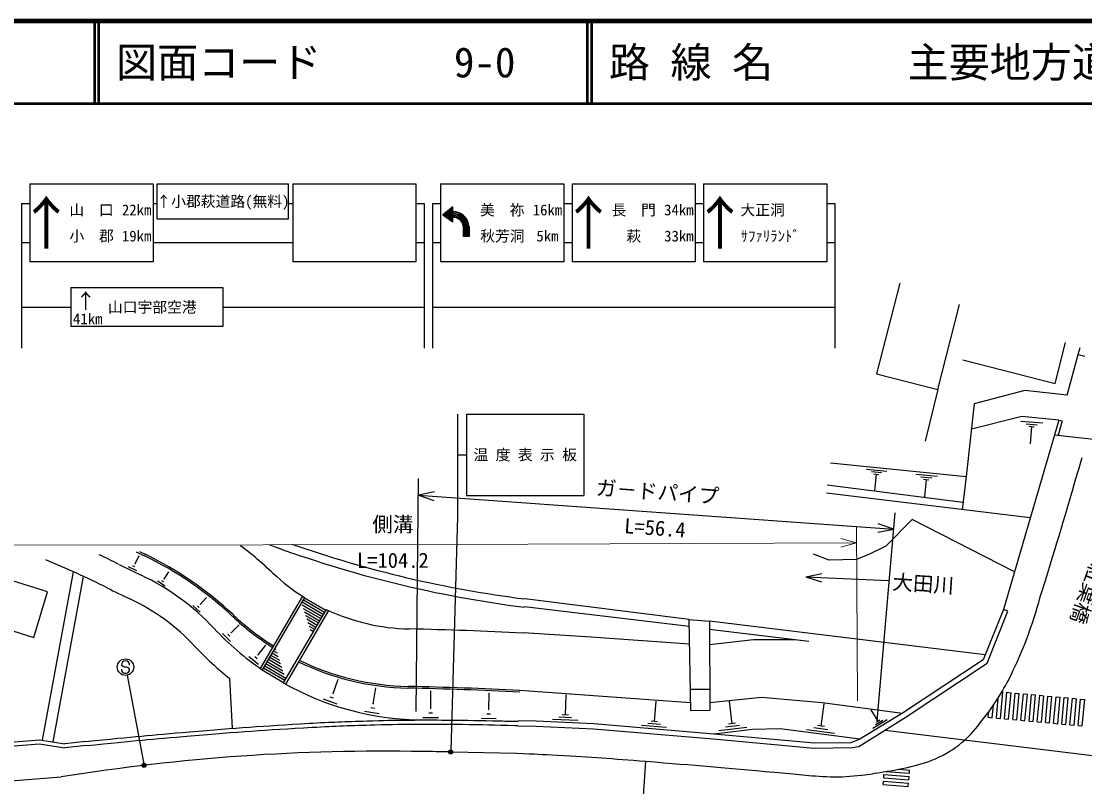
# Model space of a CAD drawing. Units: millimetres, scale not verified. Extents: x 40000 to 680000, y 20000 to 380000.
# Drawn here: x 108852 to 238301, y 286794 to 380000 of the extents above; entities that cross this region are included whole.
import ezdxf
from ezdxf.enums import TextEntityAlignment as Align

# ---------------------------------------------------------------- set-up
doc = ezdxf.new("R2010")
doc.units = ezdxf.units.MM
doc.header["$LTSCALE"] = 1000
doc.header["$PDMODE"] = 32
doc.header["$PDSIZE"] = 500
for name, color, linetype, lineweight in [('M-BGD', 7, 'Continuous', 25), ('M-STR-HTXT', 7, 'Continuous', 13), ('M-STR-STRC', 7, 'Continuous', 25), ('M-TTL', 2, 'Continuous', 140), ('M-TTL-LINE', 7, 'Continuous', 50)]:
    doc.layers.add(name, color=color, linetype=linetype, lineweight=lineweight)
doc.layers.add('M-TTL-TXT', color=7, linetype='Continuous')
doc.styles.add('@ＭＳ ゴシック', font='')
doc.styles.add('ＭＳ ゴシック', font='')
doc.styles.get('@ＭＳ ゴシック').set_extended_font_data('@MS Gothic')
doc.styles.get('ＭＳ ゴシック').set_extended_font_data('MS Gothic')

msp = doc.modelspace()

# ---------------------------------------------------------------- linework, layer by layer
at = {"layer": 'M-BGD'}
for p, q in [((215795, 348097), (212958, 337057)), ((220405, 335143), (223066, 345501)), ((234695, 335879), (235978, 340891)), ((236176, 334465), (237496, 339444)), ((237496, 339444), (237739, 340262)), ((237496, 339444), (238305, 339205)), ((223446, 338759), (234695, 335879)), ((212958, 337057), (220405, 335143)), ((220405, 335143), (218874, 328855)), ((230541, 331287), (233192, 331095)), ((231185, 330974), (232510, 330878)), ((231497, 330685), (232160, 330637)), ((231828, 330661), (231675, 328540)), ((234621, 329640), (252241, 327706)), ((207346, 326216), (223856, 324555)), ((211735, 325473), (214218, 325223)), ((212331, 325162), (213573, 325037)), ((212616, 324883), (213237, 324820)), ((212927, 324851), (212727, 322865)), ((217735, 324869), (220379, 324603)), ((218370, 324538), (219692, 324405)), ((218673, 324241), (219334, 324174)), ((219004, 324208), (218791, 322092)), ((231659, 319529), (206864, 322526)), ((223478, 321394), (206948, 323500)), ((122712, 313953), (123198, 314948)), ((122925, 313082), (121893, 313586)), ((122689, 313580), (122431, 313707)), ((122744, 313937), (122680, 313969)), ((111433, 292452), (115213, 312965)), ((112719, 292255), (116432, 312406)), ((126287, 312065), (126228, 312102)), ((126257, 312083), (126801, 312970)), ((204350, 312335), (206302, 312770)), ((204350, 312335), (214424, 311910)), ((204350, 312335), (206258, 311736)), ((126382, 311223), (125434, 311805)), ((126201, 311726), (125964, 311872)), ((130642, 309000), (131390, 309835)), ((143088, 309979), (137941, 301202)), ((143341, 309818), (138189, 301031)), ((143188, 309556), (145776, 308039)), ((143339, 309815), (145927, 308298)), ((190137, 307167), (170160, 309668)), ((130608, 308066), (129717, 308865)), ((130513, 308633), (130291, 308833)), ((130669, 308975), (130614, 309025)), ((145975, 308379), (140737, 299445)), ((146249, 308252), (140999, 299299)), ((143036, 309297), (145624, 307780)), ((143042, 308946), (145472, 307521)), ((143183, 308515), (145320, 307262)), ((190153, 306290), (170107, 308708)), ((228950, 308156), (228393, 308378)), ((143325, 308085), (145169, 307004)), ((143467, 307654), (145017, 306745)), ((143609, 307223), (144865, 306486)), ((226199, 302865), (192622, 306942)), ((134447, 305506), (134387, 305566)), ((134417, 305536), (135380, 306507)), ((143750, 306792), (144713, 306227)), ((143892, 306361), (144562, 305968)), ((144034, 305930), (144410, 305710)), ((204736, 304484), (192625, 305960)), ((134325, 304476), (133358, 305435)), ((134250, 305126), (134008, 305366)), ((144175, 305499), (144258, 305451)), ((137690, 302841), (138633, 304037)), ((139394, 303086), (140141, 302649)), ((139546, 303345), (139999, 303079)), ((139698, 303604), (139857, 303510)), ((137721, 301694), (136567, 302604)), ((137561, 302381), (137273, 302609)), ((137726, 302813), (137654, 302870)), ((138635, 301792), (140849, 300494)), ((138787, 302051), (140708, 300925)), ((138939, 302310), (140566, 301356)), ((139091, 302569), (140424, 301787)), ((139242, 302828), (140282, 302218)), ((138180, 301016), (140768, 299499)), ((138332, 301275), (140920, 299757)), ((138484, 301534), (141072, 300016)), ((134544, 293912), (134250, 299958)), ((146817, 298129), (147437, 299899)), ((146867, 298111), (146766, 298147)), ((151701, 296888), (152020, 298853)), ((158688, 296308), (158697, 298485)), ((165763, 296180), (165807, 298238)), ((190323, 297007), (169545, 298494)), ((175088, 295533), (175197, 297989)), ((190292, 298691), (192647, 298682)), ((228042, 295110), (228338, 298339)), ((228219, 298350), (228338, 298339)), ((228540, 295065), (228836, 298294)), ((228836, 298294), (229334, 298248)), ((229038, 295019), (229334, 298248)), ((229536, 294973), (229832, 298202)), ((229832, 298202), (230330, 298157)), ((230034, 294928), (230330, 298157)), ((230532, 294882), (230828, 298111)), ((230828, 298111), (231326, 298065)), ((231030, 294836), (231326, 298065)), ((231528, 294791), (231824, 298020)), ((231824, 298020), (232322, 297974)), ((232025, 294745), (232322, 297974)), ((232523, 294699), (232819, 297928)), ((232819, 297928), (233317, 297883)), ((233021, 294654), (233317, 297883)), ((233519, 294608), (233815, 297837)), ((233815, 297837), (234313, 297791)), ((234017, 294562), (234313, 297791)), ((234515, 294517), (234811, 297746)), ((234811, 297746), (235309, 297700)), ((147288, 296867), (145660, 297437)), ((146849, 297569), (146442, 297712)), ((151758, 296879), (151645, 296898)), ((185920, 294749), (186131, 297207)), ((195375, 294472), (195049, 297211)), ((206213, 294183), (206569, 296904)), ((227046, 295202), (227186, 296721)), ((227544, 295156), (227769, 297609)), ((235013, 294471), (235309, 297700)), ((235511, 294425), (235807, 297654)), ((235807, 297654), (236305, 297609)), ((236009, 294380), (236305, 297609)), ((236507, 294334), (236803, 297563)), ((236803, 297563), (237301, 297517)), ((237005, 294288), (237301, 297517)), ((237503, 294243), (237799, 297472)), ((237799, 297472), (238297, 297426)), ((238000, 294197), (238297, 297426)), ((152425, 295663), (150627, 295955)), ((151839, 296312), (151389, 296385)), ((159631, 295166), (157735, 295174)), ((158922, 295738), (158448, 295740)), ((158747, 296307), (158629, 296308)), ((165978, 295631), (165525, 295641)), ((165820, 296178), (165707, 296181)), ((175842, 295192), (174306, 295260)), ((175471, 295516), (174704, 295550)), ((213160, 294772), (212301, 296178)), ((226548, 295247), (226610, 295921)), ((226548, 295247), (227046, 295202)), ((227544, 295156), (228042, 295110)), ((166646, 295073), (164834, 295112)), ((176595, 294850), (173525, 294987)), ((187403, 294003), (184331, 294267)), ((186662, 294376), (185126, 294508)), ((186304, 294716), (185536, 294782)), ((197168, 293991), (193744, 293584)), ((196271, 294232), (194559, 294028)), ((195803, 294523), (194947, 294421)), ((207019, 293731), (205318, 293954)), ((206638, 294127), (205788, 294238)), ((214254, 294957), (212496, 293883)), ((213707, 294864), (212828, 294327)), ((213380, 294906), (212940, 294637)), ((228540, 295065), (229038, 295019)), ((229536, 294973), (230034, 294928)), ((230532, 294882), (231030, 294836)), ((231528, 294791), (232025, 294745)), ((232523, 294699), (233021, 294654)), ((233519, 294608), (234017, 294562)), ((234515, 294517), (235013, 294471)), ((235511, 294425), (236009, 294380)), ((236507, 294334), (237005, 294288)), ((237503, 294243), (238000, 294197)), ((207825, 293280), (204424, 293725)), ((213990, 293686), (250500, 289195)), ((105453, 291569), (111087, 291999)), ((105622, 292083), (111106, 292502)), ((111087, 291999), (114160, 291529)), ((111106, 292502), (114171, 292033)), ((116757, 291808), (114160, 291529)), ((116703, 292305), (114171, 292033)), ((161271, 291031), (169125, 290871)), ((215716, 288933), (216984, 288831)), ((216953, 288433), (216984, 288831)), ((105979, 287397), (113727, 287988)), ((213768, 287082), (213800, 287480)), ((213800, 287480), (216857, 287236)), ((213832, 287879), (213863, 288278)), ((213832, 287879), (216889, 287635)), ((213863, 288278), (216921, 288034)), ((214127, 288658), (216953, 288433)), ((216889, 287635), (216921, 288034)), ((213768, 287082), (216825, 286838)), ((216825, 286838), (216857, 287236))]:
    msp.add_line(p, q, dxfattribs=at)
for points in [[(236176, 334465), (231003, 335059), (224861, 333424), (223856, 324555), (223375, 320530)], [(235144, 331425), (228393, 308378), (225950, 302240), (216137, 295756)], [(235144, 331425), (230662, 331893), (224510, 330321)], [(235144, 331425), (235555, 331361), (235065, 329586)], [(229736, 312965), (217286, 319350), (214110, 316104), (212084, 315122), (210540, 314450), (207207, 314384), (205276, 315116)], [(169332, 294213), (171527, 294175), (178510, 293864), (193081, 292612), (205366, 291485), (210004, 291561), (210819, 291677), (216451, 295245), (226438, 301843), (228950, 308156)], [(190192, 304157), (178226, 305018), (169932, 305541)], [(203025, 304693), (197999, 304675), (192631, 304065)], [(192652, 297064), (198964, 297716), (206342, 297034), (216137, 295756)], [(216137, 295756), (210926, 292572), (201245, 293838), (197849, 293770), (193135, 293209), (178549, 294463), (171545, 294775), (169342, 294813)], [(210926, 292572), (209840, 292158), (205389, 292086), (193135, 293209)]]:
    msp.add_lwpolyline(points, dxfattribs=at)
for points in [[(112031, 310520), (100408, 314159), (98803, 308622), (110396, 304959)], [(190340, 296048), (190137, 307167), (192622, 306942), (192655, 296071)]]:
    msp.add_lwpolyline(points, close=True, dxfattribs=at)
for centre, radius, start, end in [((105294, 276452), 49900, 46.76985, 52.67324), ((187571, 447158), 139600, 249.6602, 262.81225), ((187571, 447158), 138600, 250.70482, 262.78307), ((70954, 214779), 110900, 63.32142, 64.69844), ((187571, 447158), 146800, 243.8409, 244.26711), ((187571, 447158), 146600, 243.97457, 244.26711), ((105294, 276452), 42700, 46.76985, 64.26711), ((105294, 276452), 42900, 46.76985, 64.26711), ((70954, 214779), 107700, 63.32142, 67.69812), ((187571, 447158), 149100, 243.37617, 244.52948), ((111051, 286236), 29089, 42.97452, 64.76861), ((156624, 330998), 25000, 226.74052, 237.90714), ((187571, 447158), 152300, 243.37617, 244.52948), ((111051, 286236), 25889, 42.97452, 64.76861), ((156624, 330998), 25000, 244.78992, 268.74473), ((156624, 330998), 32200, 226.74052, 237.75519), ((156624, 330998), 32000, 226.74052, 237.74356), ((157942, 329924), 35000, 222.97452, 235.64046), ((144967, -200974), 507100, 87.17827, 88.7406), ((157942, 329924), 38200, 222.97452, 231.66841), ((156624, 330998), 32200, 244.16604, 268.74473), ((156624, 330998), 32000, 244.19454, 268.74473), ((157942, 329924), 35000, 240.55476, 269.65861), ((144967, -200974), 499900, 87.18301, 88.7406), ((144967, -200974), 500100, 87.18288, 88.7406), ((152866, 45513), 245613, 88.86689, 99.16925), ((152700, -220865), 511969, 89.0743, 89.43789)]:
    msp.add_arc(centre, radius, start, end, dxfattribs=at)
for points, knots in [([(169125, 290871), (171563, 290775), (172194, 290740), (174160, 290636), (178348, 290416), (180690, 290217), (184871, 289896), (190994, 289426), (194417, 289082), (200536, 288572), (203205, 288350), (204693, 288102), (207370, 288012), (208847, 287962), (209677, 288082), (211148, 288223), (212181, 288322), (212756, 288424), (213779, 288599), (215111, 288827), (215866, 288924), (217175, 289262), (218535, 289614), (219321, 289796), (220582, 290417), (221910, 291071), (222628, 291539), (223735, 292522), (224807, 293474), (225267, 294156), (226137, 295295), (227025, 296456), (227499, 297130), (228242, 298389), (228896, 299498), (229219, 300147), (229764, 301313), (230495, 302874), (230840, 303780), (231454, 305391), (232220, 307402), (232476, 308589), (233120, 310643), (235102, 316963), (235664, 318997), (237980, 326889)], [0, 0, 0, 0, 1, 1, 1, 2, 2, 2, 3, 3, 3, 4, 4, 4, 5, 5, 5, 6, 6, 6, 7, 7, 7, 8, 8, 8, 9, 9, 9, 10, 10, 10, 11, 11, 11, 12, 12, 12, 13, 13, 13, 14, 14, 14, 15, 15, 15, 15]), ([(116687, 292302), (122824, 292919), (124412, 293072), (129371, 293486), (135038, 293958), (138216, 294194), (143894, 294519), (146648, 294676), (148192, 294723), (150949, 294814), (152959, 294880), (154086, 294892), (156097, 294912), (157886, 294929), (158889, 294928), (160678, 294913), (163189, 294893), (164595, 294861), (167106, 294811), (167948, 294794), (168664, 294778), (169339, 294761)], [0, 0, 0, 0, 1, 1, 1, 2, 2, 2, 3, 3, 3, 4, 4, 4, 5, 5, 5, 6, 6, 6, 7, 7, 7, 7]), ([(116748, 291806), (122901, 292425), (124495, 292578), (129469, 292992), (135244, 293473), (138483, 293713), (144270, 294036), (147241, 294202), (148908, 294250), (151882, 294338), (154074, 294403), (155303, 294409), (157496, 294419), (159468, 294429), (160572, 294419), (162544, 294394), (165039, 294362), (166436, 294325), (168930, 294269), (169060, 294266), (169187, 294263), (169312, 294260)], [0, 0, 0, 0, 1, 1, 1, 2, 2, 2, 3, 3, 3, 4, 4, 4, 5, 5, 5, 6, 6, 6, 7, 7, 7, 7])]:
    msp.add_open_spline(points, degree=3, knots=knots, dxfattribs=at)
at = {"layer": 'M-STR-HTXT'}
for p, q in [((210625, 297273), (210520, 318488)), ((105588, 316217), (170525, 316306)), ((210530, 316508), (170526, 316316)), ((210530, 316508), (208596, 317016)), ((210530, 316508), (208601, 315981))]:
    msp.add_line(p, q, dxfattribs=at)
at = {"layer": 'M-STR-STRC'}
for p, q in [((109898, 360194), (124898, 360194)), ((109898, 360194), (109898, 350694)), ((124898, 360194), (124898, 350694)), ((125398, 355933), (125398, 360194)), ((125398, 360194), (141398, 360194)), ((141398, 355933), (141398, 360194)), ((141898, 360194), (156898, 360194)), ((141898, 360194), (141898, 350694)), ((156898, 360194), (156898, 350694)), ((159898, 360194), (174898, 360194)), ((159898, 360194), (159898, 350694)), ((174898, 360194), (174898, 350694)), ((175898, 360194), (190898, 360194)), ((175898, 360194), (175898, 350694)), ((190898, 360194), (190898, 350694)), ((191898, 360194), (206898, 360194)), ((191898, 360194), (191898, 350694)), ((206898, 360194), (206898, 350694)), ((108898, 357819), (108898, 340194)), ((108898, 357819), (109898, 357819)), ((124898, 357819), (125398, 357819)), ((141398, 357819), (141898, 357819)), ((156898, 357819), (157898, 357819)), ((157898, 357819), (157898, 340194)), ((158898, 357819), (158898, 340194)), ((158898, 357819), (159898, 357819)), ((161385, 357406), (160157, 356422)), ((161385, 355571), (161385, 357406)), ((174898, 357819), (175898, 357819)), ((190898, 357819), (191898, 357819)), ((206898, 357819), (207898, 357819)), ((207898, 357819), (207898, 340194)), ((160157, 356422), (161385, 355571)), ((161385, 357246), (160264, 356347)), ((161385, 357086), (160371, 356273)), ((161385, 356926), (160478, 356199)), ((161385, 356766), (160586, 356125)), ((161385, 356605), (160693, 356050)), ((161385, 356445), (160800, 355976)), ((161385, 356285), (160907, 355902)), ((161384, 356123), (161015, 355828)), ((125398, 355933), (141398, 355933)), ((161385, 355965), (161122, 355753)), ((161385, 355804), (161229, 355679)), ((161385, 355644), (161336, 355605)), ((162647, 355064), (162646, 353792)), ((162797, 355085), (162796, 353792)), ((162949, 355106), (162949, 353792)), ((163101, 355127), (163101, 353792)), ((163255, 355148), (163255, 353792)), ((163357, 355065), (163357, 353793)), ((163357, 353793), (162646, 353792)), ((108898, 353069), (109898, 353069)), ((124898, 353069), (141898, 353069)), ((156898, 353069), (157898, 353069)), ((158898, 353069), (159898, 353069)), ((174898, 353069), (175898, 353069)), ((190898, 353069), (191898, 353069)), ((206898, 353069), (207898, 353069)), ((124898, 350694), (109898, 350694)), ((156898, 350694), (141898, 350694)), ((174898, 350694), (159898, 350694)), ((190898, 350694), (175898, 350694)), ((206898, 350694), (191898, 350694)), ((114898, 347569), (133398, 347569)), ((114898, 347569), (114898, 342819)), ((133398, 347569), (133398, 342819)), ((108898, 345194), (114898, 345194)), ((133398, 345194), (157898, 345194)), ((158898, 345194), (207898, 345194)), ((133398, 342819), (114898, 342819)), ((161947, 332160), (161947, 319647)), ((163047, 332160), (177347, 332160)), ((163047, 332160), (163047, 322260)), ((177347, 332160), (177347, 322260)), ((161947, 327210), (163047, 327210)), ((156924, 295939), (157219, 324306)), ((159162, 322685), (157198, 322306)), ((157198, 322306), (215061, 318163)), ((157198, 322306), (159088, 321652)), ((163047, 322260), (177347, 322260)), ((213042, 294809), (215234, 320156)), ((161947, 319647), (161126, 291184)), ((215061, 318163), (213171, 318817)), ((213097, 317785), (215061, 318163)), ((121145, 301499), (121045, 301617)), ((121390, 301359), (121145, 301499)), ((121690, 301357), (121390, 301359)), ((121936, 301245), (121690, 301357)), ((121726, 300376), (123776, 289548)), ((122041, 301109), (121936, 301245)), ((184171, 279819), (184871, 289896))]:
    msp.add_line(p, q, dxfattribs=at)
for centre, radius in [((121540, 301358), 1000), ((161121, 291034), 150), ((161121, 291034), 120), ((161121, 291034), 90), ((161121, 291034), 60), ((161121, 291034), 30), ((123803, 289401), 150), ((123803, 289401), 120), ((123803, 289401), 90), ((123803, 289401), 60), ((123803, 289401), 30)]:
    msp.add_circle(centre, radius, dxfattribs=at)
for centre, radius, start, end in [((161432, 354897), 1226, 7.82738, 92.25773), ((161432, 354897), 1932, 7.82738, 91.38928), ((161432, 354897), 1840, 7.82738, 91.46028), ((161432, 354897), 1685, 7.82738, 91.60173), ((161432, 354897), 1531, 7.82738, 91.75989), ((161432, 354897), 1379, 7.82738, 91.89503), ((121545, 301613), 500, 359.55488, 179.55488), ((121541, 301113), 500, 179.55488, 359.55488)]:
    msp.add_arc(centre, radius, start, end, dxfattribs=at)
for p in [(161121, 291034), (123803, 289401)]:
    msp.add_point(p, dxfattribs=at)
at = {"layer": 'M-TTL'}
msp.add_line((680000, 380000), (40000, 380000), dxfattribs=at)
at = {"layer": 'M-TTL-LINE'}
for p, q in [((117750, 380000), (117750, 370000)), ((118250, 380000), (118250, 370000)), ((177750, 380000), (177750, 370000)), ((178250, 380000), (178250, 370000)), ((40000, 370000), (680000, 370000))]:
    msp.add_line(p, q, dxfattribs=at)

# ---------------------------------------------------------------- texts
at = {"layer": 'M-BGD', "style": 'ＭＳ ゴシック'}
for s, rotation, p in [('紅葉橋', 250.22, (238645, 310267)), ('大田川', 356.255, (218648, 311516))]:
    msp.add_text(s, height=1833, rotation=rotation, dxfattribs=at).set_placement(p, align=Align.MIDDLE_CENTER)
at = {"layer": 'M-STR-HTXT', "style": 'ＭＳ ゴシック'}
msp.add_text('側溝', height=1833, rotation=0.079, dxfattribs=at).set_placement((154082, 317284), align=Align.BOTTOM_CENTER)
at = {"layer": 'M-STR-HTXT', "style": '@ＭＳ ゴシック'}
msp.add_text('L=104.2', height=1833, rotation=0.079, dxfattribs=at).set_placement((154084, 315284), align=Align.TOP_CENTER)
at = {"layer": 'M-STR-STRC', "style": 'ＭＳ ゴシック'}
for s, height, p in [('↑', 5132, (111898, 355444)), ('↑小郡萩道路(無料)', 1320, (133398, 358063)), ('↑', 5132, (177898, 355444)), ('↑', 5132, (193898, 355444)), ('山\u3000口', 1320, (117398, 357027)), ('22km', 1320, (122898, 357027)), ('美\u3000祢', 1320, (167398, 357027)), ('16km', 1320, (172898, 357027)), ('長\u3000門', 1320, (183398, 357027)), ('34km', 1320, (188898, 357027)), ('秋芳洞', 1320, (167418, 353846)), ('萩', 1320, (183418, 353846)), ('小\u3000郡', 1320, (117418, 353846)), ('19km', 1320, (122898, 353846)), ('5km', 1320, (172898, 353846)), ('33km', 1320, (188898, 353846)), ('↑', 1833, (116696, 345944)), ('41km', 1320, (116946, 343769)), ('温 度 表 示 板', 1320, (170197, 327210))]:
    msp.add_text(s, height=height, dxfattribs=at).set_placement(p, align=Align.MIDDLE_CENTER)
for s, p in [('大正洞', (196398, 357027)), ('ｻﾌｧﾘﾗﾝﾄﾞ', (196418, 353846)), ('山口宇部空港', (119398, 345194))]:
    msp.add_text(s, height=1320, dxfattribs=at).set_placement(p, align=Align.MIDDLE_LEFT)
msp.add_text('ガ－ドパイプ', height=1833, rotation=355.904, dxfattribs=at).set_placement((186201, 321232), align=Align.BOTTOM_CENTER)
at = {"layer": 'M-STR-STRC', "style": '@ＭＳ ゴシック'}
msp.add_text('L=56.4', height=1833, rotation=355.904, dxfattribs=at).set_placement((186058, 319237), align=Align.TOP_CENTER)
at = {"layer": 'M-TTL-TXT', "style": 'ＭＳ ゴシック'}
for s, p in [('図面コード', (120380, 375000)), ('9-0', (161521, 375000)), ('路 線 名', (180380, 375000)), ('主要地方道小野田美東線', (216734, 375000))]:
    msp.add_text(s, height=3666, dxfattribs=at).set_placement(p, align=Align.MIDDLE_LEFT)

doc.saveas('drawing.dxf')
